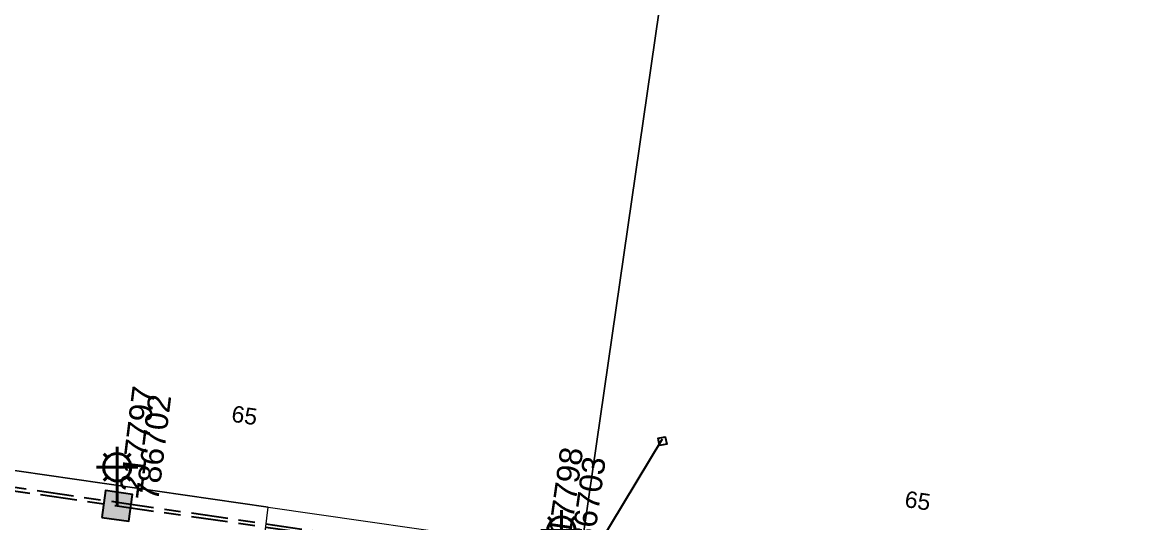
# Model space of a CAD drawing. Header units: metres. Extents: x 300545 to 301772, y 6244522 to 6246099.
# Drawn here: x 301033.1 to 301155.6, y 6245239.6 to 6245294.3 of the extents above; entities that cross this region are included whole.
import ezdxf
from ezdxf.enums import TextEntityAlignment as Align

# ---------------------------------------------------------------- set-up
doc = ezdxf.new("R2010")
doc.units = ezdxf.units.M
doc.linetypes.add('Cable Exist UG', pattern=[8.2, 4, -1.2, 1.8, -1.2])
doc.linetypes.add('Dash', pattern=[5, 3, -2])
doc.layers.get('0').update_dxf_attribs({"color": 6})
for name, color, linetype, lineweight in [('Cadastre Developer_SP_EXT', 9, 'Continuous', 5), ('Cadastre Land Parcels_SP_EXT', 9, 'Continuous', 5), ('Cadastre Roads_SP_EXT', 9, 'Continuous', 5)]:
    doc.layers.add(name, color=color, linetype=linetype, lineweight=lineweight)
for name, color, linetype in [('Equip_SP_SL_EXT', 7, 'Continuous'), ('Mains_LV_SL_EXT', 7, 'Continuous'), ('Services_SP_EXT', 7, 'Continuous'), ('SupportsUG_SP_LV_SL_EXT', 7, 'Continuous'), ('Trench_SP_EXT', 7, 'Continuous')]:
    doc.layers.add(name, color=color, linetype=linetype)
doc.styles.add('COLUMN_LABEL', font='arial.ttf')
doc.styles.add('iecARIAL', font='arial.ttf', dxfattribs={"height": 2})
doc.styles.add('POLE_LABEL', font='arial.ttf')
doc.styles.get("Standard").update_dxf_attribs({"font": 'arial.ttf'})

# ---------------------------------------------------------------- blocks, each defined once
blk = doc.blocks.new('COLUMN_EXT')
blk.add_hatch(color=256).paths.add_polyline_path([(-1.49, 1.48), (-1.49, -1.49), (1.48, -1.49), (1.48, 1.48)])
blk.add_lwpolyline([(-1.49, -1.49), (1.48, -1.49), (1.48, 1.48), (-1.49, 1.48)], close=True)
for tag, height, style, flags, p in [('ASSET_NUM', 2.5, 'COLUMN_LABEL', 8, (2, 2)), ('STRUCTURE_PLANT_NUMBER', 0.2, 'POLE_LABEL', 9, (1.81, 0.03)), ('STREET_CODE', 0.2, 'COLUMN_LABEL', 9, (1.81, -0.2))]:
    blk.add_attdef(tag, text='', height=height, dxfattribs=dict(style=style, flags=flags)).set_placement(p, align=Align.MIDDLE_LEFT)
at = {"flags": 9}
for tag, p in [('COLUMN_TYPE', (1.81, -0.4)), ('OWNED_BY', (1.81, -0.6)), ('STATE', (1.81, -0.8)), ('USAGE', (1.81, -1)), ('LEGEND', (1.81, -1.2)), ('STREETNAME', (1.81, -1.6)), ('SUBURB', (1.81, -1.8)), ('LOCATION', (1.81, -1.4)), ('NOTES', (1.81, -2))]:
    blk.add_attdef(tag, text='', height=0.2, dxfattribs=at).set_placement(p, align=Align.MIDDLE_LEFT)
at = {"flags": 1}
blk.add_attdef('Z', (1.81, -2.35), '', height=0.2, dxfattribs=at)
blk = doc.blocks.new('SL_LANTERN_EXT')
at = {"lineweight": 40}
for p, q in [((0, 1.97), (0, 6.47)), ((-1.46, 5.68), (-1.06, 5.28)), ((1.46, 5.68), (1.06, 5.28)), ((-2.25, 4.22), (2.25, 4.22)), ((-1.46, 2.76), (-1.06, 3.16)), ((0, 0), (0, 2.72)), ((1.46, 2.76), (1.06, 3.16))]:
    blk.add_line(p, q, dxfattribs=at)
blk.add_circle((0, 4.22), 1.5, dxfattribs=at)
at = {"style": 'iecARIAL', "flags": 8}
blk.add_attdef('ASSET_NUM', (1.5, 1.5), '', height=2.5, dxfattribs=at)
for tag, p, height, flags in [('CONSTRUCTED_VOLTAGE', (0.98, -0.65), 0.2, 9), ('CONTROL_TYPE', (0.98, -0.85), 0.2, 9), ('LANTERN_PURPOSE', (0.98, -1.05), 0.2, 9), ('LANTERN_TYPE', (0.98, -1.25), 0.2, 9), ('LNUMBER', (2.18, -3.25), 2.5, 8), ('OPERATING_VOLTAGE', (0.98, -1.65), 0.2, 9), ('ORIENTATION', (0.98, -1.85), 0.2, 9), ('OWNED_BY', (0.98, -2.05), 0.2, 9), ('STATE', (0.98, -2.25), 0.2, 9), ('NO_PHASES', (0.98, -1.45), 0.2, 9), ('USAGE', (0.98, -2.45), 0.2, 9), ('CEXIST', (0.98, -2.65), 0.2, 9), ('CNEW', (0.98, -2.85), 0.2, 9), ('CNUMBER', (0.98, -3.05), 0.2, 9), ('CREMOVE', (0.98, -3.25), 0.2, 9), ('CREPLACE', (0.98, -3.45), 0.2, 9), ('LKINGHEIGHT', (0.98, -3.65), 0.2, 9), ('LBRACKET', (0.98, -3.85), 0.2, 9), ('LBRACKETVOCAB', (0.98, -4.05), 0.2, 9), ('LCATEGORY', (0.98, -4.25), 0.2, 9), ('LCHARGE1', (0.98, -4.45), 0.2, 9), ('LCHARGE1PERCENT', (0.98, -4.65), 0.2, 9), ('LCHARGE2', (0.98, -4.85), 0.2, 9), ('LCHARGE2PERCENT', (0.98, -5.05), 0.2, 9), ('LCHARGE3', (0.98, -5.25), 0.2, 9), ('LCHARGE3PERCENT', (0.98, -5.45), 0.2, 9), ('LEXIST', (0.98, -5.65), 0.2, 9), ('LLAMP', (0.98, -5.85), 0.2, 9), ('LLAMPVOCAB', (0.98, -6.05), 0.2, 9), ('LMAST', (0.98, -6.25), 0.2, 9), ('LMASTVOCAB', (0.98, -6.45), 0.2, 9), ('LNEW', (0.98, -6.65), 0.2, 9), ('LANTNUMBER', (0.98, -6.85), 0.2, 9), ('LOUTREACH', (0.98, -7.25), 0.2, 9), ('LOUTREACHVOCAB', (0.98, -7.45), 0.2, 9), ('LRATECODE', (0.98, -7.65), 0.2, 9), ('LREMOVE', (0.98, -7.85), 0.2, 9), ('LREPLACE', (0.98, -8.05), 0.2, 9), ('LTYPE', (0.98, -8.25), 0.2, 9), ('LTYPEVOCAB', (0.98, -8.45), 0.2, 9), ('LEGEND', (0.98, -8.65), 0.2, 9), ('STREETNAME', (0.98, -9.25), 0.2, 9), ('SUBURB', (0.98, -9.45), 0.2, 1), ('LOCATION', (0.98, -8.85), 0.2, 9), ('NOTES', (0.98, -9.05), 0.2, 9)]:
    blk.add_attdef(tag, p, '', height=height, dxfattribs=dict(flags=flags))
blk = doc.blocks.new('CCP_EXT')
at = {"flags": 9}
for tag, p in [('STATE', (0, -1.8)), ('LEGEND', (0, -1.4)), ('LIFE_SUPPORT', (0, -1.6)), ('NOTES', (0, -2))]:
    blk.add_attdef(tag, text='', height=0.2, dxfattribs=at).set_placement(p, align=Align.MIDDLE_LEFT)
blk.add_wipeout([(0, 0.57), (0.57, 0), (0, -0.57), (-0.57, 0)])
blk.add_lwpolyline([(-0.57, 0), (0, 0.57), (0.57, 0), (0, -0.57), (-0.57, 0)])
at = {"flags": 1}
blk.add_attdef('Z', (0, 0), '', height=0.2, dxfattribs=at)
at = {"flags": 9}
for tag, p in [('CCP_TYPE', (0, 0)), ('CONSTRUCTED_VOLTAGE', (0, -0.2)), ('OPERATING_VOLTAGE', (0, -0.6)), ('ORIENTATION', (0, -0.8)), ('OWNED_BY', (0, -1)), ('NO_PHASES', (0, -0.4)), ('USAGE', (0, -1.2))]:
    blk.add_attdef(tag, text='', height=0.2, dxfattribs=at).set_placement(p, align=Align.MIDDLE_LEFT)

msp = doc.modelspace()

# ---------------------------------------------------------------- linework, layer by layer
at = {"layer": 'Cadastre Developer_SP_EXT', "linetype": 'Dash'}
msp.add_lwpolyline([(301284.85, 6245165.88, -0.015358), (301148.38, 6245430.83)], format="xyb", dxfattribs=at)
at = {"layer": 'Cadastre Land Parcels_SP_EXT', "linetype": 'Continuous'}
for points in [[(301115.92, 6245387.1), (301108.24, 6245388.21), (301036.27, 6245398.6), (301014.5, 6245247.87), (301059.93, 6245241.31), (301086.8, 6245237.43), (301094.15, 6245236.37), (301115.92, 6245387.1)], [(301169.31, 6245289.65), (301148.85, 6245326.38), (301119.36, 6245386.6), (301115.92, 6245387.1), (301094.15, 6245236.37), (301138.28, 6245229.93), (301152.22, 6245227.91), (301158.26, 6245227.03), (301169.31, 6245289.65)]]:
    msp.add_lwpolyline(points, close=True, dxfattribs=at)
at = {"layer": 'Cadastre Roads_SP_EXT', "linetype": 'Continuous'}
msp.add_lwpolyline([(301059.93, 6245241.31), (301014.5, 6245247.87), (300934.86, 6245259.37), (300855.21, 6245270.88), (300845.36, 6245251.97), (300871.91, 6245248.11), (300951.53, 6245236.55), (301031.15, 6245224.95), (301041.04, 6245223.52), (301050.93, 6245222.09), (301057.48, 6245221.15), (301059.93, 6245241.31)], close=True, dxfattribs=at)
at = {"layer": 'Mains_LV_SL_EXT', "linetype": 'Cable Exist UG'}
for points in [[(301051.25, 6245224.17), (301049.3, 6245226.37), (301049.3, 6245226.37), (301040.4, 6245227.66), (301038.85, 6245225.87), (301024.44, 6245227.98), (301026.93, 6245243.85), (301043.48, 6245241.43)], [(301043.43, 6245241.44), (301092.01, 6245234.51)]]:
    msp.add_lwpolyline(points, dxfattribs=at)
at = {"layer": 'Trench_SP_EXT', "linetype": 'Cable Exist UG'}
for points in [[(301026.56, 6245244.29), (301043.44, 6245241.84)], [(301043.44, 6245241.84), (301092.04, 6245234.78)]]:
    msp.add_lwpolyline(points, dxfattribs=at)

# ---------------------------------------------------------------- block references
at = {"layer": 'Equip_SP_SL_EXT'}
ref = msp.add_blockref('SL_LANTERN_EXT', (301043.43, 6245241.44), dxfattribs=at)
ref.add_attrib('ASSET_NUM', '217797', dxfattribs={"layer": '0', "height": 2.5, "rotation": 82.9106, "style": 'iecARIAL'}).set_placement((301044.93, 6245242.94), align=Align.MIDDLE_LEFT)
ref = msp.add_blockref('SL_LANTERN_EXT', (301092.01, 6245234.51), dxfattribs=at)
ref.add_attrib('ASSET_NUM', '217798', dxfattribs={"layer": '0', "height": 2.5, "rotation": 81.8893, "style": 'iecARIAL'}).set_placement((301093.51, 6245236.01), align=Align.BOTTOM_LEFT)
at = {"layer": 'SupportsUG_SP_LV_SL_EXT'}
ref = msp.add_blockref('COLUMN_EXT', (301043.43, 6245241.44), dxfattribs=dict(at, rotation=351.8360548181598))
ref.add_attrib('ASSET_NUM', '786702', dxfattribs={"layer": '0', "height": 2.5, "rotation": 82.9106, "style": 'COLUMN_LABEL'}).set_placement((301045.43, 6245242.19), align=Align.TOP_LEFT)
ref = msp.add_blockref('COLUMN_EXT', (301092.01, 6245234.51), dxfattribs=dict(at, rotation=351.3332125068733))
ref.add_attrib('ASSET_NUM', '786703', dxfattribs={"layer": '0', "height": 2.5, "rotation": 81.9449, "style": 'COLUMN_LABEL'}).set_placement((301094.01, 6245235.26), align=Align.MIDDLE_LEFT)

# ---------------------------------------------------------------- texts
at = {"layer": 'Cadastre Land Parcels_SP_EXT'}
for rotation, p in [(351.7397, (301055.84, 6245250.65)), (351.73, (301129.47, 6245241.32))]:
    msp.add_text('65', height=1.8, rotation=rotation, dxfattribs=at).set_placement(p)

# ---------------------------------------------------------------- next in the draw order: block references
at = {"layer": 'Services_SP_EXT', "rotation": 56.30993247402021}
msp.add_blockref('CCP_EXT', (301103.05, 6245248.51), dxfattribs=at)

# ---------------------------------------------------------------- next in the draw order: linework, layer by layer
at = {"layer": 'Services_SP_EXT'}
msp.add_lwpolyline([(301093.15, 6245232.32), (301103.05, 6245248.75)], dxfattribs=at)

doc.saveas('drawing.dxf')
